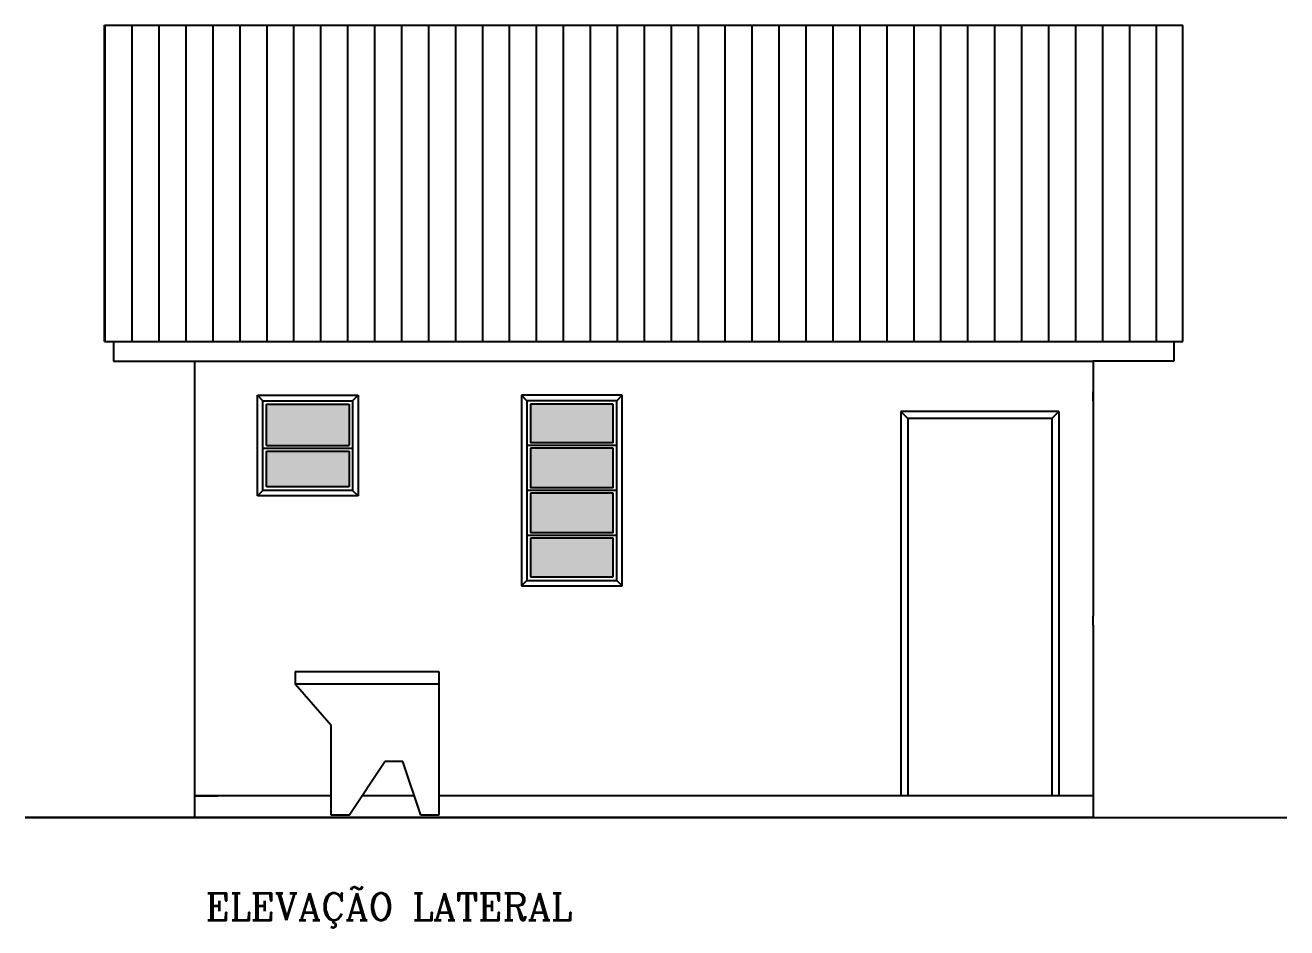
# Model space of a CAD drawing. Extents: x -43 to 70, y -5 to 23.
# Drawn here: x 8.25 to 15.27, y -1.3 to 3.72 of the extents above; entities that cross this region are included whole.
import ezdxf
from ezdxf.enums import TextEntityAlignment as Align

# ---------------------------------------------------------------- set-up
doc = ezdxf.new("R2010")
doc.units = 0
doc.header["$LTSCALE"] = 20
doc.linetypes.add('HIDDEN2', pattern=[0.1875, 0.125, -0.0625])
doc.layers.get('0').update_dxf_attribs({"color": 5, "linetype": 'CONTINUOUS'})
for name, color, linetype in [('FACHADALATERAL', 1, 'CONTINUOUS'), ('LINHAGROSSA', 7, 'CONTINUOUS'), ('LOUÇA', 5, 'CONTINUOUS'), ('TELHA', 5, 'CONTINUOUS'), ('TEXTO', 1, 'CONTINUOUS')]:
    doc.layers.add(name, color=color, linetype=linetype)
doc.styles.add('ROMANC', font='romanc')

# ---------------------------------------------------------------- blocks, each defined once
blk = doc.blocks.new('*X75')
at = {"color": 0, "linetype": 'CONTINUOUS'}
for p, q in [((8.7, 1.959), (8.7, 3.719)), ((8.85, 1.959), (8.85, 3.719)), ((9, 1.959), (9, 3.719)), ((9.15, 1.959), (9.15, 3.719)), ((9.3, 1.959), (9.3, 3.719)), ((9.45, 1.959), (9.45, 3.719)), ((9.6, 1.959), (9.6, 3.719)), ((9.75, 1.959), (9.75, 3.719)), ((9.9, 1.959), (9.9, 3.719)), ((10.05, 1.959), (10.05, 3.719)), ((10.2, 1.959), (10.2, 3.719)), ((10.35, 1.959), (10.35, 3.719)), ((10.5, 1.959), (10.5, 3.719)), ((10.65, 1.959), (10.65, 3.719)), ((10.8, 1.959), (10.8, 3.719)), ((10.95, 1.959), (10.95, 3.719)), ((11.1, 1.959), (11.1, 3.719)), ((11.25, 1.959), (11.25, 3.719)), ((11.4, 1.959), (11.4, 3.719)), ((11.55, 1.959), (11.55, 3.719)), ((11.7, 1.959), (11.7, 3.719)), ((11.85, 1.959), (11.85, 3.719)), ((12, 1.959), (12, 3.719)), ((12.15, 1.959), (12.15, 3.719)), ((12.3, 1.959), (12.3, 3.719)), ((12.45, 1.959), (12.45, 3.719)), ((12.6, 1.959), (12.6, 3.719)), ((12.75, 1.959), (12.75, 3.719)), ((12.9, 1.959), (12.9, 3.719)), ((13.05, 1.959), (13.05, 3.719)), ((13.2, 1.959), (13.2, 3.719)), ((13.35, 1.959), (13.35, 3.719)), ((13.5, 1.959), (13.5, 3.719)), ((13.65, 1.959), (13.65, 3.719)), ((13.8, 1.959), (13.8, 3.719)), ((13.95, 1.959), (13.95, 3.719)), ((14.1, 1.959), (14.1, 3.719)), ((14.25, 1.959), (14.25, 3.719)), ((14.4, 1.959), (14.4, 3.719)), ((14.55, 1.959), (14.55, 3.719))]:
    blk.add_line(p, q, dxfattribs=at)

msp = doc.modelspace()

# ---------------------------------------------------------------- linework, layer by layer
at = {"layer": 'FACHADALATERAL', "color": 30}
for p, q in [((8.7464, 1.959), (8.7464, 1.8486)), ((14.6464, 1.959), (14.6464, 1.8486)), ((8.7464, 1.8486), (9.1964, 1.8486)), ((9.1964, 1.8486), (14.1964, 1.8486)), ((14.6464, 1.8486), (14.1964, 1.8486))]:
    msp.add_line(p, q, dxfattribs=at)
at = {"layer": 'FACHADALATERAL', "color": 1}
for p, q in [((9.1964, 1.8486), (9.1964, -0.6908)), ((14.1964, 1.8486), (14.1964, 0.4292)), ((14.1964, 1.6292), (14.1964, 1.6792)), ((9.1964, 1.5792), (9.1964, 1.5292)), ((14.1964, 0.3792), (14.1964, 0.4292)), ((14.1964, 0.3792), (14.1964, -0.6908)), ((9.1964, -0.5708), (9.3264, -0.5708)), ((9.3264, -0.5708), (9.1964, -0.5708)), ((9.9564, -0.5708), (9.1964, -0.5708)), ((14.1964, -0.5708), (10.5564, -0.5708)), ((14.1964, -0.5708), (14.0664, -0.5708)), ((14.1964, -0.5708), (14.0664, -0.5708))]:
    msp.add_line(p, q, dxfattribs=at)
at = {"layer": 'FACHADALATERAL', "color": 244}
for p, q in [((9.5464, 1.6592), (10.1064, 1.6592)), ((9.5464, 1.0992), (9.5464, 1.6592)), ((9.5764, 1.6292), (9.5464, 1.6592)), ((9.5764, 1.6292), (10.0764, 1.6292)), ((9.5764, 1.1292), (9.5764, 1.6292)), ((10.0764, 1.6292), (10.1064, 1.6592)), ((10.0764, 1.6292), (10.0764, 1.1292)), ((10.1064, 1.6592), (10.1064, 1.0992)), ((11.5764, 1.6592), (11.0164, 1.6592)), ((11.0164, 1.6592), (11.0164, 0.5992)), ((11.0464, 1.6292), (11.0164, 1.6592)), ((11.5464, 1.6292), (11.0464, 1.6292)), ((11.0464, 1.6292), (11.0464, 0.6292)), ((11.5464, 1.6292), (11.5764, 1.6592)), ((11.5464, 0.6292), (11.5464, 1.6292)), ((11.5764, 0.5992), (11.5764, 1.6592)), ((9.5964, 1.6092), (10.0564, 1.6092)), ((9.5964, 1.3792), (9.5964, 1.6092)), ((10.0564, 1.6092), (10.0564, 1.3792)), ((11.5264, 1.6092), (11.0664, 1.6092)), ((11.0664, 1.6092), (11.0664, 1.3942)), ((11.5264, 1.3942), (11.5264, 1.6092)), ((13.1664, 1.5292), (13.1264, 1.5692)), ((14.0064, 1.5692), (13.1264, 1.5692)), ((13.1264, 1.5692), (13.1264, -0.5708)), ((13.9664, 1.5292), (14.0064, 1.5692)), ((14.0064, 1.5692), (14.0064, -0.5708)), ((13.1664, 1.5292), (13.1664, -0.5708)), ((13.9664, 1.5292), (13.1664, 1.5292)), ((13.9664, 1.5292), (13.9664, -0.5708)), ((9.5764, 1.3642), (10.0764, 1.3642)), ((9.5964, 1.3792), (10.0564, 1.3792)), ((9.5964, 1.1492), (9.5964, 1.3492)), ((9.5964, 1.3492), (10.0564, 1.3492)), ((10.0564, 1.3492), (10.0564, 1.1492)), ((11.5464, 1.3792), (11.0464, 1.3792)), ((11.5464, 1.3792), (11.0464, 1.3792)), ((11.5264, 1.3942), (11.0664, 1.3942)), ((11.5264, 1.3642), (11.0664, 1.3642)), ((11.0664, 1.3642), (11.0664, 1.1442)), ((11.5264, 1.1442), (11.5264, 1.3642)), ((9.5764, 1.1292), (9.5464, 1.0992)), ((10.0764, 1.1292), (9.5764, 1.1292)), ((10.0564, 1.1492), (9.5964, 1.1492)), ((10.1064, 1.0992), (10.0764, 1.1292)), ((11.5464, 1.1292), (11.0464, 1.1292)), ((11.5264, 1.1442), (11.0664, 1.1442)), ((10.1064, 1.0992), (9.5464, 1.0992)), ((11.5264, 1.1142), (11.0664, 1.1142)), ((11.0664, 1.1142), (11.0664, 0.8942)), ((11.5264, 0.8942), (11.5264, 1.1142)), ((11.5464, 0.8792), (11.0464, 0.8792)), ((11.5264, 0.8942), (11.0664, 0.8942)), ((11.5264, 0.8642), (11.0664, 0.8642)), ((11.0664, 0.8642), (11.0664, 0.6492)), ((11.5264, 0.6492), (11.5264, 0.8642)), ((11.0664, 0.6492), (11.5264, 0.6492)), ((11.0464, 0.6292), (11.0164, 0.5992)), ((11.0164, 0.5992), (11.5764, 0.5992)), ((11.0464, 0.6292), (11.5464, 0.6292)), ((11.5464, 0.6292), (11.5764, 0.5992)), ((14.1964, -0.6908), (9.1964, -0.6908))]:
    msp.add_line(p, q, dxfattribs=at)
at = {"layer": 'FACHADALATERAL', "color": 1, "linetype": 'CONTINUOUS'}
msp.add_line((10.4206, -0.5708), (10.1279, -0.5708), dxfattribs=at)
at = {"layer": 'FACHADALATERAL'}
for p, q in [((9.1964, -0.6908), (8.2548, -0.6908)), ((14.1964, -0.6908), (15.2739, -0.6908))]:
    msp.add_line(p, q, dxfattribs=at)
at = {"layer": 'LINHAGROSSA'}
msp.add_line((8.2548, -0.6908), (15.2738, -0.6908), dxfattribs=at)
at = {"layer": 'LOUÇA', "color": 30, "linetype": 'CONTINUOUS', "ltscale": 2.5}
for p, q in [((9.7564, 0.122), (9.7564, 0.052)), ((9.7564, 0.122), (10.5564, 0.122)), ((10.5564, 0.122), (10.5564, -0.678)), ((9.9564, -0.178), (9.7564, 0.052)), ((9.9564, -0.678), (9.9564, -0.178)), ((10.0564, -0.678), (10.2564, -0.378)), ((10.3564, -0.378), (10.2564, -0.378)), ((10.4564, -0.678), (10.3564, -0.378)), ((10.0564, -0.678), (9.9564, -0.678)), ((10.5564, -0.678), (10.4564, -0.678))]:
    msp.add_line(p, q, dxfattribs=at)
at = {"layer": 'TELHA', "color": 1}
for p, q in [((8.6964, 1.959), (8.6964, 3.719)), ((14.6964, 1.959), (14.6964, 3.719))]:
    msp.add_line(p, q, dxfattribs=at)
at = {"layer": 'TEXTO', "color": 1, "linetype": 'CONTINUOUS'}
for p, q in [((8.6964, 3.719), (14.6964, 3.719)), ((8.6964, 1.959), (14.6964, 1.959))]:
    msp.add_line(p, q, dxfattribs=at)
at = {"layer": 'TEXTO', "color": 30, "linetype": 'CONTINUOUS'}
msp.add_line((9.7564, 0.0528), (10.5564, 0.0528), dxfattribs=at)
for points in [[(9.5964, 1.6022), (9.5964, 1.6068), (10.0553, 1.6092), (9.5964, 1.3802)], [(10.0553, 1.6092), (9.5964, 1.3802), (10.0564, 1.3792)], [(11.0689, 1.6092), (11.5244, 1.6092), (11.0664, 1.3955), (11.5262, 1.3942)], [(9.5981, 1.3492), (10.0537, 1.3492), (9.5964, 1.1503), (10.0553, 1.1492)], [(11.0671, 1.3642), (11.5264, 1.3642), (11.0708, 1.1442), (11.5264, 1.1506)], [(11.0664, 1.1125), (11.5264, 1.1125), (11.0664, 0.8942), (11.5264, 0.8982)], [(11.0664, 0.8628), (11.5264, 0.861), (11.0676, 0.6492), (11.5252, 0.6492)]]:
    msp.add_solid(points, dxfattribs=at)

# ---------------------------------------------------------------- block references
msp.add_blockref('*X75', (0, 0), dxfattribs=at)

# ---------------------------------------------------------------- texts
at = {"layer": 'TEXTO', "color": 5, "linetype": 'HIDDEN2', "style": 'ROMANC'}
msp.add_text('ELEVAÇÃO LATERAL', height=0.15, dxfattribs=at).set_placement((10.2763, -1.2615), align=Align.CENTER)

doc.saveas('drawing.dxf')
